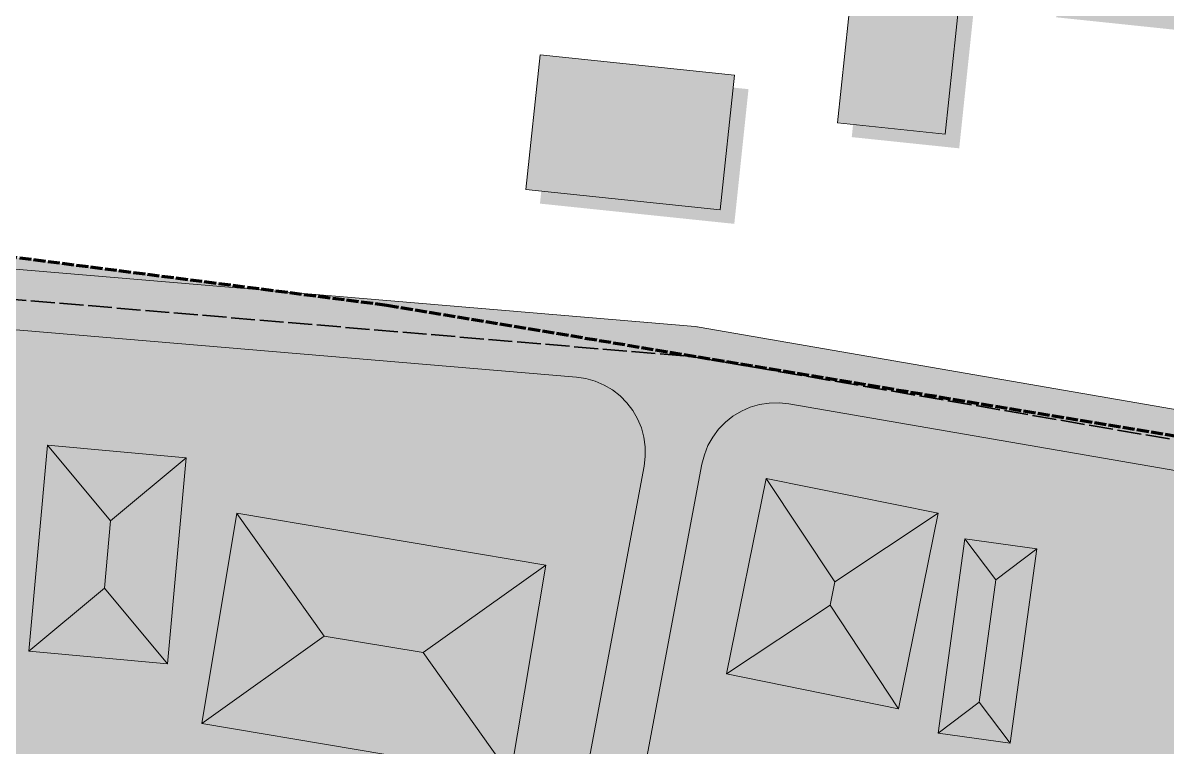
# Model space of a CAD drawing. Header units: metres. Extents: x 305909 to 307171, y 9156037 to 9156671.
# Drawn here: x 306350.1 to 306410.9, y 9156522.1 to 9156560.5 of the extents above; entities that cross this region are included whole.
import ezdxf

# ---------------------------------------------------------------- set-up
doc = ezdxf.new("R2010")
doc.units = ezdxf.units.M
doc.linetypes.add('DASHED', pattern=[1.524, 1.27, -0.254])
doc.linetypes.add('DASHED2', pattern=[0.762, 0.635, -0.127])
for name, color, linetype, lineweight, true_color in [('A-ALUR_DISTRIBUSI', 7, 'DASHED', 50, 0x7828a0), ('A-ALUR_WISATA', 7, 'DASHED2', 50, 0xeb7800), ('B-BANGUNAN_PERMUKIMAN', 7, 'Continuous', 13, 0xf0cd8c), ('B-BAYANGAN', 7, 'Continuous', 0, 0x76786c), ('B-DELINEASI', 7, 'DASHED2', 70, 0xc800c8), ('J-PERKERASAN_JALAN', 7, 'Continuous', 9, 0x989896), ('K-BANGUNAN_LUAR_TAPAK', 7, 'Continuous', 9, 0xdedede), ('T-BANGUNAN_KLASTER_INTI', 7, 'Continuous', 13, 0xe88c3c), ('T-KLASTER_TEMPE_INTI', 7, 'DASHED', 35, 0xd26e14), ('Z-R', 7, 'Continuous', 0, 0xfaf4e6), ('Z-R-UT', 7, 'Continuous', 0, 0xffd699)]:
    doc.layers.add(name, color=color, linetype=linetype, lineweight=lineweight, true_color=true_color)

msp = doc.modelspace()

# ---------------------------------------------------------------- hatches: boundary and pattern name
at = {"layer": 'A-ALUR_DISTRIBUSI', "true_color": 0x7828a0}
h = msp.add_hatch(color=195, dxfattribs=at)
h.dxf.hatch_style = 1
h.paths.add_polyline_path([(306354.797, 9156543.772), (306350.134, 9156542.159), (306350.497, 9156546.192)])
h = msp.add_hatch(color=195, dxfattribs=at)
h.dxf.hatch_style = 1
h.paths.add_polyline_path([(306350.279, 9156544.881), (306350.283, 9156544.881), (306355.856, 9156544.38), (306355.731, 9156542.986), (306350.16, 9156543.487), (306349.758, 9156543.52), (306349.876, 9156544.915), (306350.279, 9156544.881)])
h = msp.add_hatch(color=195, dxfattribs=at)
h.dxf.hatch_style = 1
h.paths.add_polyline_path([(306359.709, 9156544.034), (306359.713, 9156544.033), (306364.821, 9156543.541), (306364.687, 9156542.147), (306359.581, 9156542.639), (306358.718, 9156542.717), (306358.844, 9156544.111), (306359.709, 9156544.034)])
h = msp.add_hatch(color=195, dxfattribs=at)
h.dxf.hatch_style = 1
h.paths.add_polyline_path([(306368.485, 9156543.187), (306368.49, 9156543.187), (306373.781, 9156542.637), (306373.636, 9156541.244), (306368.348, 9156541.794), (306367.673, 9156541.859), (306367.807, 9156543.253), (306368.485, 9156543.187)])
h = msp.add_hatch(color=195, dxfattribs=at)
h.dxf.hatch_style = 1
h.paths.add_polyline_path([(306382.733, 9156541.652), (306382.576, 9156540.26), (306376.614, 9156540.933), (306376.771, 9156542.324), (306382.733, 9156541.652)])
h = msp.add_hatch(color=195, dxfattribs=at)
h.dxf.hatch_style = 1
h.paths.add_polyline_path([(306390.897, 9156540.658), (306390.906, 9156540.657), (306391.681, 9156540.551), (306391.492, 9156539.164), (306390.721, 9156539.269), (306385.548, 9156539.908), (306385.719, 9156541.297), (306390.897, 9156540.658)])
h = msp.add_hatch(color=195, dxfattribs=at)
h.dxf.hatch_style = 1
h.paths.add_polyline_path([(306399.451, 9156538.747), (306394.698, 9156537.422), (306395.307, 9156541.426)])
h = msp.add_hatch(color=195, dxfattribs=at)
h.dxf.hatch_style = 1
h.paths.add_polyline_path([(306397.063, 9156539.818), (306397.074, 9156539.817), (306399.556, 9156539.439), (306399.346, 9156538.055), (306396.869, 9156538.432), (306394.465, 9156538.759), (306394.654, 9156540.147), (306397.063, 9156539.818)])
h = msp.add_hatch(color=195, dxfattribs=at)
h.dxf.hatch_style = 1
h.paths.add_polyline_path([(306403.236, 9156538.84), (306403.3, 9156538.844), (306403.364, 9156538.841), (306403.427, 9156538.833), (306408.092, 9156538.03), (306408.094, 9156538.03), (306408.193, 9156538.012), (306407.95, 9156536.633), (306407.853, 9156536.651), (306403.285, 9156537.437), (306402.221, 9156537.327), (306402.076, 9156538.719), (306403.236, 9156538.84)])
h = msp.add_hatch(color=195, dxfattribs=at)
h.dxf.hatch_style = 1
h.paths.add_polyline_path([(306394.635, 9156536.536), (306394.687, 9156536.576), (306394.744, 9156536.61), (306394.803, 9156536.639), (306398.733, 9156538.338), (306398.8, 9156538.363), (306398.868, 9156538.381), (306398.938, 9156538.392), (306399.092, 9156538.408), (306399.237, 9156537.016), (306399.19, 9156537.011), (306395.45, 9156535.394), (306394.323, 9156534.46), (306393.43, 9156535.538), (306394.635, 9156536.536)])
h = msp.add_hatch(color=195, dxfattribs=at)
h.dxf.hatch_style = 1
h.paths.add_polyline_path([(306387.701, 9156529.167), (306387.731, 9156529.22), (306387.766, 9156529.269), (306390.961, 9156533.47), (306391.013, 9156533.531), (306391.072, 9156533.586), (306391.119, 9156533.625), (306392.002, 9156532.559), (306392.069, 9156532.628), (306392.075, 9156532.623), (306388.916, 9156528.469), (306388.64, 9156527.937), (306387.398, 9156528.582), (306387.701, 9156529.167)])
h = msp.add_hatch(color=195, dxfattribs=at)
h.dxf.hatch_style = 1
h.paths.add_polyline_path([(306392.336, 9156533.724), (306390.161, 9156529.294), (306387.578, 9156532.413)])
h = msp.add_hatch(color=195, dxfattribs=at)
h.dxf.hatch_style = 1
h.paths.add_polyline_path([(306384.838, 9156523.634), (306384.873, 9156523.715), (306386.016, 9156525.918), (306387.259, 9156525.274), (306386.137, 9156523.11), (306384.94, 9156519.849), (306383.625, 9156520.332), (306384.838, 9156523.634)])
at = {"layer": 'A-ALUR_WISATA', "true_color": 0xeb7800}
h = msp.add_hatch(color=30, dxfattribs=at)
h.dxf.hatch_style = 1
h.paths.add_polyline_path([(306354.887, 9156544.773), (306349.732, 9156543.71), (306350.672, 9156547.926)])
h = msp.add_hatch(color=30, dxfattribs=at)
h.dxf.hatch_style = 1
h.paths.add_polyline_path([(306350.461, 9156546.572), (306350.568, 9156546.556), (306356.037, 9156545.337), (306355.689, 9156543.775), (306350.273, 9156544.982), (306349.931, 9156545.011), (306350.065, 9156546.605), (306350.461, 9156546.572)])
h = msp.add_hatch(color=30, dxfattribs=at)
h.dxf.hatch_style = 1
h.paths.add_polyline_path([(306359.174, 9156544.637), (306359.243, 9156544.619), (306359.309, 9156544.594), (306364.645, 9156542.357), (306364.026, 9156540.881), (306358.756, 9156543.091), (306358.617, 9156543.122), (306358.965, 9156544.684), (306359.174, 9156544.637)])
h = msp.add_hatch(color=30, dxfattribs=at)
h.dxf.hatch_style = 1
h.paths.add_polyline_path([(306372.236, 9156537.462), (306372.291, 9156537.418), (306372.343, 9156537.37), (306372.39, 9156537.317), (306372.459, 9156537.232), (306371.217, 9156536.223), (306371.215, 9156536.225), (306366.519, 9156539.601), (306367.452, 9156540.9), (306372.236, 9156537.462)])
h = msp.add_hatch(color=30, dxfattribs=at)
h.dxf.hatch_style = 1
h.paths.add_polyline_path([(306376.552, 9156532.192), (306376.596, 9156532.133), (306376.633, 9156532.071), (306376.665, 9156532.005), (306377.661, 9156529.705), (306376.193, 9156529.069), (306375.241, 9156531.269), (306373.108, 9156533.895), (306374.35, 9156534.903), (306376.552, 9156532.192)])
h = msp.add_hatch(color=30, dxfattribs=at)
h.dxf.hatch_style = 1
h.paths.add_polyline_path([(306379.347, 9156525.812), (306379.38, 9156525.72), (306379.402, 9156525.624), (306380.177, 9156520.93), (306378.599, 9156520.669), (306377.839, 9156525.266), (306377.385, 9156526.316), (306378.853, 9156526.952), (306379.347, 9156525.812)])
at = {"layer": 'B-BANGUNAN_PERMUKIMAN', "true_color": 0xee9467}
h = msp.add_hatch(color=21, dxfattribs=at)
h.dxf.hatch_style = 1
h.paths.add_polyline_path([(306351.439, 9156538.1), (306351.439, 9156538.1), (306354.788, 9156534.082), (306354.463, 9156530.513), (306350.445, 9156527.164), (306351.439, 9156538.1)])
at = {"layer": 'B-BANGUNAN_PERMUKIMAN', "true_color": 0xe99165}
h = msp.add_hatch(color=33, dxfattribs=at)
h.dxf.hatch_style = 1
h.paths.add_polyline_path([(306354.788, 9156534.082), (306351.439, 9156538.1), (306358.806, 9156537.43), (306358.806, 9156537.43), (306354.788, 9156534.082)])
at = {"layer": 'B-BANGUNAN_PERMUKIMAN', "true_color": 0xb97350}
h = msp.add_hatch(color=23, dxfattribs=at)
h.dxf.hatch_style = 1
h.paths.add_polyline_path([(306354.463, 9156530.513), (306354.788, 9156534.082), (306358.806, 9156537.43), (306357.811, 9156526.495), (306354.463, 9156530.513)])
at = {"layer": 'B-BANGUNAN_PERMUKIMAN', "true_color": 0xf09568}
h = msp.add_hatch(color=21, dxfattribs=at)
h.dxf.hatch_style = 1
h.paths.add_polyline_path([(306393.252, 9156530.846), (306392.999, 9156529.602), (306387.509, 9156525.964), (306389.614, 9156536.337), (306389.614, 9156536.337), (306393.252, 9156530.846)])
at = {"layer": 'B-BANGUNAN_PERMUKIMAN', "true_color": 0xe68f64}
h = msp.add_hatch(color=33, dxfattribs=at)
h.dxf.hatch_style = 1
h.paths.add_polyline_path([(306398.742, 9156534.485), (306398.742, 9156534.484), (306393.252, 9156530.846), (306389.614, 9156536.337), (306390.289, 9156536.2), (306398.742, 9156534.485)])
at = {"layer": 'B-BANGUNAN_PERMUKIMAN', "true_color": 0xef9567}
h = msp.add_hatch(color=21, dxfattribs=at)
h.dxf.hatch_style = 1
h.paths.add_polyline_path([(306361.497, 9156534.481), (306361.497, 9156534.481), (306366.138, 9156527.969), (306359.626, 9156523.328), (306361.497, 9156534.481)])
at = {"layer": 'B-BANGUNAN_PERMUKIMAN', "true_color": 0xe79064}
h = msp.add_hatch(color=33, dxfattribs=at)
h.dxf.hatch_style = 1
h.paths.add_polyline_path([(306371.389, 9156527.089), (306366.138, 9156527.969), (306361.497, 9156534.481), (306377.901, 9156531.73), (306371.389, 9156527.089)])
at = {"layer": 'B-BANGUNAN_PERMUKIMAN', "true_color": 0xb7724f}
h = msp.add_hatch(color=35, dxfattribs=at)
h.dxf.hatch_style = 1
h.paths.add_polyline_path([(306392.999, 9156529.602), (306393.252, 9156530.846), (306398.742, 9156534.484), (306396.637, 9156524.112), (306392.999, 9156529.602)])
at = {"layer": 'B-BANGUNAN_PERMUKIMAN', "true_color": 0xef9467}
h = msp.add_hatch(color=21, dxfattribs=at)
h.dxf.hatch_style = 1
h.paths.add_polyline_path([(306400.165, 9156533.134), (306401.813, 9156530.957), (306400.914, 9156524.462), (306398.737, 9156522.815), (306400.165, 9156533.134)])
at = {"layer": 'B-BANGUNAN_PERMUKIMAN', "true_color": 0xe89064}
h = msp.add_hatch(color=33, dxfattribs=at)
h.dxf.hatch_style = 1
h.paths.add_polyline_path([(306403.99, 9156532.604), (306401.813, 9156530.957), (306400.165, 9156533.134), (306403.99, 9156532.604)])
at = {"layer": 'B-BANGUNAN_PERMUKIMAN', "true_color": 0xb87350}
h = msp.add_hatch(color=35, dxfattribs=at)
h.dxf.hatch_style = 1
h.paths.add_polyline_path([(306402.561, 9156522.286), (306402.561, 9156522.286), (306400.914, 9156524.462), (306401.813, 9156530.957), (306403.99, 9156532.604), (306402.561, 9156522.286)])
at = {"layer": 'B-BANGUNAN_PERMUKIMAN', "true_color": 0xb87250}
h = msp.add_hatch(color=35, dxfattribs=at)
h.dxf.hatch_style = 1
h.paths.add_polyline_path([(306371.389, 9156527.089), (306377.901, 9156531.73), (306376.03, 9156520.577), (306371.389, 9156527.089)])
at = {"layer": 'B-BANGUNAN_PERMUKIMAN', "true_color": 0xbe7652}
h = msp.add_hatch(color=23, dxfattribs=at)
h.dxf.hatch_style = 1
h.paths.add_polyline_path([(306354.463, 9156530.513), (306357.811, 9156526.495), (306357.811, 9156526.495), (306350.445, 9156527.164), (306354.463, 9156530.513)])
at = {"layer": 'B-BANGUNAN_PERMUKIMAN', "true_color": 0xc17853}
h = msp.add_hatch(color=23, dxfattribs=at)
h.dxf.hatch_style = 1
h.paths.add_polyline_path([(306392.999, 9156529.602), (306396.637, 9156524.112), (306387.509, 9156525.964), (306392.999, 9156529.602)])
at = {"layer": 'B-BANGUNAN_PERMUKIMAN', "true_color": 0xc07753}
h = msp.add_hatch(color=23, dxfattribs=at)
h.dxf.hatch_style = 1
h.paths.add_polyline_path([(306366.138, 9156527.969), (306371.389, 9156527.089), (306376.03, 9156520.577), (306376.03, 9156520.576), (306359.626, 9156523.328), (306366.138, 9156527.969)])
at = {"layer": 'B-BANGUNAN_PERMUKIMAN', "true_color": 0xbf7753}
h = msp.add_hatch(color=23, dxfattribs=at)
h.dxf.hatch_style = 1
h.paths.add_polyline_path([(306400.914, 9156524.462), (306402.561, 9156522.286), (306398.737, 9156522.815), (306400.914, 9156524.462)])
at = {"layer": 'B-BAYANGAN', "true_color": 0x76786c}
h = msp.add_hatch(color=8, dxfattribs=at)
h.dxf.hatch_style = 1
h.paths.add_polyline_path([(306407.653, 9156585.87), (306414.973, 9156585.104), (306412.327, 9156560.042), (306405.008, 9156560.808), (306407.653, 9156585.87)])
h = msp.add_hatch(color=8, dxfattribs=at)
h.dxf.hatch_style = 1
h.paths.add_polyline_path([(306394.928, 9156561.829), (306400.636, 9156561.233), (306399.86, 9156553.853), (306394.153, 9156554.449), (306394.928, 9156561.829)])
h = msp.add_hatch(color=8, dxfattribs=at)
h.dxf.hatch_style = 1
h.paths.add_polyline_path([(306378.347, 9156558.068), (306388.669, 9156556.993), (306387.915, 9156549.845), (306377.593, 9156550.92), (306378.347, 9156558.068)])
h = msp.add_hatch(color=8, dxfattribs=at)
h.dxf.hatch_style = 1
h.paths.add_polyline_path([(306350.877, 9156539.432), (306347.648, 9156516.492), (306338.812, 9156517.736), (306342.042, 9156540.676), (306350.877, 9156539.432)])
h = msp.add_hatch(color=8, dxfattribs=at)
h.dxf.hatch_style = 1
h.paths.add_polyline_path([(306350.877, 9156539.432), (306347.648, 9156516.492), (306338.812, 9156517.736), (306342.042, 9156540.676), (306350.877, 9156539.432)])
h = msp.add_hatch(color=8, dxfattribs=at)
h.dxf.hatch_style = 1
h.paths.add_polyline_path([(306359.556, 9156536.68), (306358.561, 9156525.745), (306351.195, 9156526.414), (306352.189, 9156537.35), (306359.556, 9156536.68)])
h = msp.add_hatch(color=8, dxfattribs=at)
h.dxf.hatch_style = 1
h.paths.add_polyline_path([(306359.556, 9156536.68), (306358.561, 9156525.745), (306351.195, 9156526.414), (306352.189, 9156537.35), (306359.556, 9156536.68)])
h = msp.add_hatch(color=8, dxfattribs=at)
h.dxf.hatch_style = 1
h.paths.add_polyline_path([(306399.492, 9156533.735), (306397.387, 9156523.362), (306388.259, 9156525.214), (306390.364, 9156535.587), (306399.492, 9156533.735)])
h = msp.add_hatch(color=8, dxfattribs=at)
h.dxf.hatch_style = 1
h.paths.add_polyline_path([(306399.492, 9156533.735), (306397.387, 9156523.362), (306388.259, 9156525.214), (306390.364, 9156535.587), (306399.492, 9156533.735)])
h = msp.add_hatch(color=8, dxfattribs=at)
h.dxf.hatch_style = 1
h.paths.add_polyline_path([(306378.651, 9156530.98), (306376.78, 9156519.826), (306360.376, 9156522.578), (306362.247, 9156533.732), (306378.651, 9156530.98)])
h = msp.add_hatch(color=8, dxfattribs=at)
h.dxf.hatch_style = 1
h.paths.add_polyline_path([(306378.651, 9156530.98), (306376.78, 9156519.826), (306360.376, 9156522.578), (306362.247, 9156533.732), (306378.651, 9156530.98)])
h = msp.add_hatch(color=8, dxfattribs=at)
h.dxf.hatch_style = 1
h.paths.add_polyline_path([(306404.74, 9156531.854), (306403.311, 9156521.536), (306399.487, 9156522.065), (306400.915, 9156532.384), (306404.74, 9156531.854)])
h = msp.add_hatch(color=8, dxfattribs=at)
h.dxf.hatch_style = 1
h.paths.add_polyline_path([(306404.74, 9156531.854), (306403.311, 9156521.536), (306399.487, 9156522.065), (306400.915, 9156532.384), (306404.74, 9156531.854)])
at = {"layer": 'J-PERKERASAN_JALAN', "true_color": 0xa8a8a6}
h = msp.add_hatch(color=253, dxfattribs=at)
h.dxf.hatch_style = 1
h.paths.add_polyline_path([(306211.341, 9156561.319), (306215.693, 9156561.13), (306215.76, 9156561.126), (306215.8, 9156561.123), (306215.867, 9156561.117), (306305.106, 9156551.206), (306305.211, 9156551.196), (306385.831, 9156544.389), (306385.918, 9156544.38), (306385.969, 9156544.374), (306386.055, 9156544.361), (306424.864, 9156537.661), (306424.901, 9156537.654), (306424.922, 9156537.65), (306424.958, 9156537.643), (306453.186, 9156531.689), (306453.481, 9156531.639), (306455.847, 9156531.322), (306456.066, 9156531.299), (306458.588, 9156531.102), (306458.613, 9156531.1), (306499.527, 9156528.16), (306499.548, 9156528.159), (306503.861, 9156527.791), (306503.93, 9156527.784), (306503.97, 9156527.78), (306504.038, 9156527.77), (306508.381, 9156527.098), (306524.104, 9156524.604), (306524.104, 9156521.364), (306507.903, 9156523.933), (306507.888, 9156523.936), (306503.705, 9156524.584), (306503.432, 9156524.616), (306499.323, 9156524.966), (306499.27, 9156524.971), (306458.379, 9156527.908), (306455.69, 9156528.118), (306455.636, 9156528.123), (306455.603, 9156528.127), (306455.548, 9156528.133), (306452.885, 9156528.49), (306452.811, 9156528.501), (306452.767, 9156528.509), (306452.694, 9156528.523), (306424.381, 9156534.494), (306424.236, 9156534.522), (306390.807, 9156540.293), (306390.292, 9156540.348), (306389.774, 9156540.336), (306389.261, 9156540.256), (306388.764, 9156540.112), (306388.289, 9156539.904), (306387.845, 9156539.636), (306387.439, 9156539.314), (306387.079, 9156538.941), (306386.769, 9156538.525), (306386.516, 9156538.073), (306386.324, 9156537.592), (306386.196, 9156537.089), (306373.097, 9156467.337), (306371.27, 9156457.608), (306371.258, 9156457.542), (306354.047, 9156356.618), (306353.994, 9156356.117), (306354.004, 9156355.613), (306354.077, 9156355.115), (306354.213, 9156354.629), (306354.408, 9156354.165), (306354.661, 9156353.729), (306354.966, 9156353.328), (306355.319, 9156352.968), (306355.714, 9156352.656), (306356.146, 9156352.396), (306356.607, 9156352.192), (306357.09, 9156352.048), (306357.587, 9156351.966), (306409.631, 9156346.693), (306409.685, 9156346.687), (306409.717, 9156346.683), (306409.771, 9156346.675), (306440.166, 9156341.92), (306440.608, 9156341.876), (306479.912, 9156340.134), (306480.43, 9156340.144), (306480.943, 9156340.222), (306481.441, 9156340.365), (306481.917, 9156340.572), (306482.362, 9156340.838), (306482.768, 9156341.16), (306483.13, 9156341.531), (306483.441, 9156341.946), (306483.695, 9156342.398), (306483.889, 9156342.879), (306484.019, 9156343.381), (306484.082, 9156343.896), (306484.563, 9156352.101), (306486.641, 9156384.636), (306486.657, 9156384.758), (306486.78, 9156384.758), (306489.513, 9156384.584), (306489.635, 9156384.568), (306489.635, 9156384.445), (306487.559, 9156351.943), (306487.558, 9156351.922), (306487.067, 9156343.551), (306487.07, 9156343.043), (306487.137, 9156342.539), (306487.267, 9156342.048), (306487.458, 9156341.578), (306487.707, 9156341.135), (306488.011, 9156340.728), (306488.363, 9156340.362), (306488.76, 9156340.044), (306489.193, 9156339.779), (306489.656, 9156339.571), (306490.142, 9156339.423), (306490.643, 9156339.338), (306492.503, 9156339.143), (306492.541, 9156339.139), (306492.564, 9156339.136), (306492.602, 9156339.131), (306513.238, 9156336.16), (306513.401, 9156336.139), (306524.104, 9156335.046), (306524.104, 9156331.829), (306512.982, 9156332.966), (306512.941, 9156332.97), (306512.916, 9156332.973), (306512.875, 9156332.979), (306498.863, 9156334.996), (306498.356, 9156335.037), (306497.849, 9156335.012), (306497.349, 9156334.924), (306496.864, 9156334.773), (306496.402, 9156334.562), (306495.97, 9156334.294), (306495.576, 9156333.973), (306495.226, 9156333.605), (306494.925, 9156333.196), (306494.679, 9156332.752), (306494.49, 9156332.28), (306494.364, 9156331.788), (306494.3, 9156331.284), (306494.301, 9156330.776), (306499.491, 9156251.377), (306499.491, 9156251.254), (306499.369, 9156251.238), (306496.637, 9156251.059), (306496.514, 9156251.059), (306496.498, 9156251.181), (306491.167, 9156332.724), (306491.102, 9156333.229), (306490.973, 9156333.721), (306490.782, 9156334.193), (306490.533, 9156334.637), (306490.23, 9156335.046), (306489.877, 9156335.413), (306489.48, 9156335.732), (306489.047, 9156335.998), (306488.582, 9156336.207), (306488.095, 9156336.356), (306487.594, 9156336.441), (306485.258, 9156336.686), (306485.017, 9156336.704), (306446.09, 9156338.429), (306445.584, 9156338.42), (306445.083, 9156338.346), (306444.595, 9156338.21), (306444.129, 9156338.013), (306443.691, 9156337.759), (306443.289, 9156337.452), (306442.928, 9156337.096), (306442.616, 9156336.698), (306442.356, 9156336.263), (306442.153, 9156335.8), (306442.011, 9156335.314), (306441.931, 9156334.814), (306441.915, 9156334.308), (306442.571, 9156313.413), (306442.58, 9156313.248), (306443.283, 9156303.609), (306443.286, 9156303.565), (306443.287, 9156303.544), (306443.288, 9156303.5), (306443.886, 9156283.072), (306443.882, 9156282.949), (306443.759, 9156282.937), (306441.022, 9156282.857), (306440.899, 9156282.862), (306440.888, 9156282.984), (306440.293, 9156303.314), (306440.284, 9156303.488), (306439.581, 9156313.122), (306439.578, 9156313.164), (306439.577, 9156313.184), (306439.576, 9156313.226), (306438.873, 9156335.586), (306438.826, 9156336.086), (306438.716, 9156336.577), (306438.545, 9156337.05), (306438.317, 9156337.498), (306438.034, 9156337.914), (306437.701, 9156338.291), (306437.323, 9156338.623), (306436.907, 9156338.906), (306436.458, 9156339.133), (306435.985, 9156339.303), (306435.494, 9156339.412), (306409.399, 9156343.494), (306409.184, 9156343.522), (306356.316, 9156348.878), (306355.783, 9156348.897), (306355.253, 9156348.844), (306354.735, 9156348.722), (306354.238, 9156348.531), (306353.77, 9156348.276), (306353.34, 9156347.962), (306352.956, 9156347.593), (306352.624, 9156347.176), (306352.351, 9156346.719), (306352.141, 9156346.23), (306351.997, 9156345.717), (306341.11, 9156293.6), (306341.085, 9156293.468), (306330.918, 9156235.039), (306330.908, 9156234.979), (306329.587, 9156226.644), (306329.547, 9156226.286), (306329.002, 9156218.17), (306329.001, 9156218.146), (306326.612, 9156189.443), (306326.594, 9156189.321), (306326.471, 9156189.324), (306323.742, 9156189.551), (306323.62, 9156189.569), (306323.622, 9156189.692), (306326.007, 9156218.339), (306326.011, 9156218.403), (306326.567, 9156226.689), (306326.575, 9156226.779), (306326.58, 9156226.824), (306326.592, 9156226.913), (306327.95, 9156235.479), (306327.954, 9156235.502), (306338.142, 9156294.057), (306338.148, 9156294.09), (306338.151, 9156294.106), (306338.158, 9156294.139), (306348.925, 9156345.68), (306348.998, 9156346.205), (306349.002, 9156346.735), (306348.936, 9156347.261), (306348.8, 9156347.774), (306348.598, 9156348.264), (306348.333, 9156348.723), (306348.01, 9156349.143), (306347.634, 9156349.517), (306347.211, 9156349.837), (306346.75, 9156350.099), (306346.259, 9156350.298), (306345.745, 9156350.43), (306324.834, 9156354.345), (306324.271, 9156354.41), (306279.508, 9156356.343), (306211.341, 9156359.746), (306211.341, 9156362.949), (306279.625, 9156359.541), (306279.652, 9156359.54), (306324.736, 9156357.593), (306324.877, 9156357.581), (306324.962, 9156357.572), (306325.102, 9156357.551), (306346.36, 9156353.57), (306346.885, 9156353.507), (306347.414, 9156353.514), (306347.937, 9156353.591), (306348.445, 9156353.736), (306348.93, 9156353.947), (306349.383, 9156354.219), (306349.796, 9156354.55), (306350.161, 9156354.931), (306350.473, 9156355.358), (306350.727, 9156355.822), (306350.917, 9156356.315), (306351.04, 9156356.829), (306367.345, 9156452.444), (306367.4, 9156452.978), (306367.382, 9156453.515), (306367.293, 9156454.044), (306367.134, 9156454.557), (306366.908, 9156455.044), (306366.618, 9156455.496), (306366.271, 9156455.905), (306365.872, 9156456.264), (306365.428, 9156456.566), (306364.948, 9156456.806), (306364.44, 9156456.98), (306363.913, 9156457.084), (306328.417, 9156461.659), (306307.102, 9156464.447), (306307.086, 9156464.449), (306307.041, 9156464.456), (306243.125, 9156474.305), (306242.61, 9156474.35), (306242.093, 9156474.329), (306241.583, 9156474.241), (306241.089, 9156474.088), (306240.619, 9156473.873), (306240.18, 9156473.598), (306239.781, 9156473.27), (306239.427, 9156472.892), (306239.125, 9156472.472), (306238.879, 9156472.017), (306235.863, 9156465.428), (306235.816, 9156465.333), (306235.721, 9156465.173), (306235.626, 9156465.045), (306235.517, 9156464.929), (306235.377, 9156464.807), (306235.291, 9156464.744), (306234.104, 9156463.916), (306234.011, 9156463.855), (306233.816, 9156463.749), (306233.715, 9156463.704), (306232.243, 9156463.105), (306232.16, 9156463.073), (306232.012, 9156463.028), (306231.882, 9156463), (306231.728, 9156462.982), (306231.639, 9156462.977), (306225.305, 9156462.777), (306225.175, 9156462.777), (306225.11, 9156462.78), (306224.979, 9156462.788), (306217.294, 9156463.552), (306217.186, 9156463.566), (306217.132, 9156463.574), (306217.025, 9156463.594), (306211.341, 9156464.792), (306211.341, 9156467.858), (306217.404, 9156466.58), (306217.834, 9156466.513), (306224.983, 9156465.803), (306225.505, 9156465.785), (306230.354, 9156465.938), (306230.906, 9156465.994), (306231.444, 9156466.125), (306231.96, 9156466.33), (306232.442, 9156466.604), (306232.881, 9156466.943), (306233.27, 9156467.338), (306233.6, 9156467.784), (306233.865, 9156468.271), (306237.161, 9156475.469), (306237.205, 9156475.561), (306237.295, 9156475.714), (306237.385, 9156475.836), (306237.487, 9156475.949), (306237.6, 9156476.051), (306237.743, 9156476.156), (306237.829, 9156476.21), (306239.166, 9156476.996), (306239.245, 9156477.041), (306239.389, 9156477.108), (306239.517, 9156477.155), (306239.67, 9156477.196), (306239.759, 9156477.213), (306241.459, 9156477.502), (306241.565, 9156477.517), (306241.752, 9156477.529), (306241.939, 9156477.52), (306242.045, 9156477.507), (306307.452, 9156467.428), (306307.542, 9156467.415), (306328.795, 9156464.635), (306328.802, 9156464.634), (306364.829, 9156459.991), (306365.332, 9156459.958), (306365.835, 9156459.989), (306366.33, 9156460.083), (306366.81, 9156460.238), (306367.266, 9156460.452), (306367.692, 9156460.722), (306368.08, 9156461.044), (306368.425, 9156461.412), (306368.721, 9156461.82), (306368.963, 9156462.262), (306369.147, 9156462.731), (306369.271, 9156463.22), (306370.149, 9156467.89), (306383.124, 9156536.986), (306383.186, 9156537.496), (306383.182, 9156538.011), (306383.112, 9156538.52), (306382.978, 9156539.016), (306382.781, 9156539.491), (306382.525, 9156539.937), (306382.213, 9156540.346), (306381.852, 9156540.712), (306381.447, 9156541.028), (306381.004, 9156541.29), (306380.532, 9156541.493), (306380.037, 9156541.634), (306379.529, 9156541.71), (306304.881, 9156548.012), (306304.855, 9156548.015), (306304.839, 9156548.016), (306304.813, 9156548.019), (306215.667, 9156557.919), (306215.399, 9156557.94), (306211.341, 9156558.116), (306211.341, 9156561.319)])
at = {"layer": 'K-BANGUNAN_LUAR_TAPAK', "true_color": 0xececea}
h = msp.add_hatch(color=7, dxfattribs=at)
h.dxf.hatch_style = 1
h.paths.add_polyline_path([(306394.178, 9156562.579), (306399.886, 9156561.983), (306399.11, 9156554.603), (306393.403, 9156555.199), (306394.178, 9156562.579)])
h = msp.add_hatch(color=7, dxfattribs=at)
h.dxf.hatch_style = 1
h.paths.add_polyline_path([(306377.597, 9156558.818), (306387.919, 9156557.743), (306387.165, 9156550.595), (306376.843, 9156551.67), (306377.597, 9156558.818)])
at = {"layer": 'T-BANGUNAN_KLASTER_INTI', "true_color": 0xffb32c}
h = msp.add_hatch(color=40, dxfattribs=at)
h.dxf.hatch_style = 1
h.paths.add_polyline_path([(306351.439, 9156538.1), (306351.439, 9156538.1), (306354.788, 9156534.082), (306354.463, 9156530.513), (306350.445, 9156527.164), (306351.439, 9156538.1)])
at = {"layer": 'T-BANGUNAN_KLASTER_INTI', "true_color": 0xffb02c}
h = msp.add_hatch(color=40, dxfattribs=at)
h.dxf.hatch_style = 1
h.paths.add_polyline_path([(306354.788, 9156534.082), (306351.439, 9156538.1), (306358.806, 9156537.43), (306358.806, 9156537.43), (306354.788, 9156534.082)])
at = {"layer": 'T-BANGUNAN_KLASTER_INTI', "true_color": 0xd08c23}
h = msp.add_hatch(color=42, dxfattribs=at)
h.dxf.hatch_style = 1
h.paths.add_polyline_path([(306354.463, 9156530.513), (306354.788, 9156534.082), (306358.806, 9156537.43), (306357.811, 9156526.495), (306354.463, 9156530.513)])
at = {"layer": 'T-BANGUNAN_KLASTER_INTI', "true_color": 0xffb52d}
h = msp.add_hatch(color=40, dxfattribs=at)
h.dxf.hatch_style = 1
h.paths.add_polyline_path([(306393.252, 9156530.846), (306392.999, 9156529.602), (306387.509, 9156525.964), (306389.614, 9156536.337), (306389.614, 9156536.337), (306393.252, 9156530.846)])
at = {"layer": 'T-BANGUNAN_KLASTER_INTI', "true_color": 0xffae2b}
h = msp.add_hatch(color=40, dxfattribs=at)
h.dxf.hatch_style = 1
h.paths.add_polyline_path([(306398.742, 9156534.485), (306398.742, 9156534.484), (306393.252, 9156530.846), (306389.614, 9156536.337), (306390.289, 9156536.2), (306398.742, 9156534.485)])
at = {"layer": 'T-BANGUNAN_KLASTER_INTI', "true_color": 0xffb42d}
h = msp.add_hatch(color=40, dxfattribs=at)
h.dxf.hatch_style = 1
h.paths.add_polyline_path([(306361.497, 9156534.481), (306361.497, 9156534.481), (306366.138, 9156527.969), (306359.626, 9156523.328), (306361.497, 9156534.481)])
at = {"layer": 'T-BANGUNAN_KLASTER_INTI', "true_color": 0xffae2b}
h = msp.add_hatch(color=40, dxfattribs=at)
h.dxf.hatch_style = 1
h.paths.add_polyline_path([(306371.389, 9156527.089), (306366.138, 9156527.969), (306361.497, 9156534.481), (306377.901, 9156531.73), (306371.389, 9156527.089)])
at = {"layer": 'T-BANGUNAN_KLASTER_INTI', "true_color": 0xce8a22}
h = msp.add_hatch(color=42, dxfattribs=at)
h.dxf.hatch_style = 1
h.paths.add_polyline_path([(306392.999, 9156529.602), (306393.252, 9156530.846), (306398.742, 9156534.484), (306396.637, 9156524.112), (306392.999, 9156529.602)])
at = {"layer": 'T-BANGUNAN_KLASTER_INTI', "true_color": 0xffb42d}
h = msp.add_hatch(color=40, dxfattribs=at)
h.dxf.hatch_style = 1
h.paths.add_polyline_path([(306400.165, 9156533.134), (306401.813, 9156530.957), (306400.914, 9156524.462), (306398.737, 9156522.815), (306400.165, 9156533.134)])
at = {"layer": 'T-BANGUNAN_KLASTER_INTI', "true_color": 0xffaf2b}
h = msp.add_hatch(color=40, dxfattribs=at)
h.dxf.hatch_style = 1
h.paths.add_polyline_path([(306403.99, 9156532.604), (306401.813, 9156530.957), (306400.165, 9156533.134), (306403.99, 9156532.604)])
at = {"layer": 'T-BANGUNAN_KLASTER_INTI', "true_color": 0xcf8b22}
h = msp.add_hatch(color=42, dxfattribs=at)
h.dxf.hatch_style = 1
h.paths.add_polyline_path([(306402.561, 9156522.286), (306402.561, 9156522.286), (306400.914, 9156524.462), (306401.813, 9156530.957), (306403.99, 9156532.604), (306402.561, 9156522.286)])
at = {"layer": 'T-BANGUNAN_KLASTER_INTI', "true_color": 0xce8b22}
h = msp.add_hatch(color=42, dxfattribs=at)
h.dxf.hatch_style = 1
h.paths.add_polyline_path([(306371.389, 9156527.089), (306377.901, 9156531.73), (306376.03, 9156520.577), (306371.389, 9156527.089)])
at = {"layer": 'T-BANGUNAN_KLASTER_INTI', "true_color": 0xd58f23}
h = msp.add_hatch(color=42, dxfattribs=at)
h.dxf.hatch_style = 1
h.paths.add_polyline_path([(306354.463, 9156530.513), (306357.811, 9156526.495), (306357.811, 9156526.495), (306350.445, 9156527.164), (306354.463, 9156530.513)])
at = {"layer": 'T-BANGUNAN_KLASTER_INTI', "true_color": 0xd89124}
h = msp.add_hatch(color=42, dxfattribs=at)
h.dxf.hatch_style = 1
h.paths.add_polyline_path([(306392.999, 9156529.602), (306396.637, 9156524.112), (306387.509, 9156525.964), (306392.999, 9156529.602)])
at = {"layer": 'T-BANGUNAN_KLASTER_INTI', "true_color": 0xd79124}
h = msp.add_hatch(color=42, dxfattribs=at)
h.dxf.hatch_style = 1
h.paths.add_polyline_path([(306366.138, 9156527.969), (306371.389, 9156527.089), (306376.03, 9156520.577), (306376.03, 9156520.576), (306359.626, 9156523.328), (306366.138, 9156527.969)])
at = {"layer": 'T-BANGUNAN_KLASTER_INTI', "true_color": 0xd79024}
h = msp.add_hatch(color=42, dxfattribs=at)
h.dxf.hatch_style = 1
h.paths.add_polyline_path([(306400.914, 9156524.462), (306402.561, 9156522.286), (306398.737, 9156522.815), (306400.914, 9156524.462)])
at = {"layer": 'Z-R', "true_color": 0xf4f2ec}
h = msp.add_hatch(color=7, dxfattribs=at)
h.dxf.hatch_style = 1
h.paths.add_polyline_path([(306624.289, 9156242.595), (306556.388, 9156238.052), (306554.003, 9156281.952), (306509.625, 9156279.089), (306499.604, 9156305.811), (306466.679, 9156301.994), (306472.882, 9156235.666), (306497.912, 9156229.062), (306526.804, 9156228.986), (306531.575, 9156219.919), (306532.491, 9156127.582), (306486.314, 9156132.333), (306393.989, 9156155.199), (306332.726, 9156171.593), (306288.72, 9156190.576), (306259.621, 9156211.151), (306259.621, 9156409.341), (306281.946, 9156409.003), (306338.236, 9156402.748), (306341.903, 9156461.433), (306341.903, 9156461.433), (306341.904, 9156461.433), (306369.777, 9156457.841), (306369.778, 9156457.841), (306369.779, 9156457.84), (306369.78, 9156457.84), (306369.78, 9156457.84), (306369.781, 9156457.839), (306369.782, 9156457.838), (306369.783, 9156457.838), (306369.783, 9156457.837), (306369.784, 9156457.836), (306369.784, 9156457.835), (306369.785, 9156457.834), (306369.785, 9156457.833), (306369.785, 9156457.832), (306369.785, 9156457.831), (306369.785, 9156457.83), (306369.785, 9156457.829), (306360, 9156400.45), (306360, 9156400.449), (306360, 9156400.449), (306360, 9156380), (306360, 9156380), (306360, 9156380), (306440, 9156380), (306440, 9156380), (306440, 9156380), (306440, 9156532.835), (306440, 9156532.835), (306440, 9156532.835), (306424.61, 9156536.081), (306424.61, 9156536.081), (306385.74, 9156542.791), (306385.74, 9156542.791), (306305.003, 9156549.608), (306305.003, 9156549.608), (306259.621, 9156554.648), (306259.621, 9156558.541), (306291.75, 9156555.548), (306369.455, 9156545.532), (306504.834, 9156523.084), (306572.178, 9156510.306), (306677.166, 9156490.276), (306764.133, 9156475.064), (306735.941, 9156145.416), (306694.109, 9156139.201), (306694.292, 9156206.558), (306623.212, 9156213.87), (306624.289, 9156242.595)])
at = {"layer": 'Z-R-UT', "true_color": 0xfae9cc}
h = msp.add_hatch(color=254, dxfattribs=at)
h.dxf.hatch_style = 1
h.paths.add_polyline_path([(306039.052, 9156573.455), (306119.178, 9156567.786), (306119.178, 9156567.786), (306160.523, 9156563.133), (306160.523, 9156563.133), (306186.122, 9156560.815), (306186.122, 9156560.815), (306215.657, 9156559.53), (306215.657, 9156559.53), (306305.003, 9156549.608), (306305.003, 9156549.608), (306385.74, 9156542.791), (306385.74, 9156542.791), (306385.919, 9156542.76), (306385.919, 9156484.648), (306380.976, 9156485.584), (306380.785, 9156485.629), (306380.6, 9156485.694), (306380.422, 9156485.776), (306380.252, 9156485.875), (306380.094, 9156485.991), (306379.947, 9156486.121), (306379.814, 9156486.265), (306379.696, 9156486.422), (306379.593, 9156486.589), (306379.507, 9156486.766), (306379.44, 9156486.95), (306379.39, 9156487.14), (306379.36, 9156487.334), (306379.348, 9156487.53), (306379.356, 9156487.726), (306379.383, 9156487.92), (306380.198, 9156492.227), (306378.765, 9156491.868), (306378.718, 9156491.851), (306374.515, 9156469.469), (306385.919, 9156466.63), (306385.919, 9156380), (306360, 9156380), (306360, 9156380), (306360, 9156380), (306360, 9156400.449), (306360, 9156400.449), (306360, 9156400.45), (306369.785, 9156457.829), (306369.785, 9156457.83), (306369.785, 9156457.831), (306369.785, 9156457.832), (306369.785, 9156457.833), (306369.785, 9156457.834), (306369.784, 9156457.835), (306369.784, 9156457.836), (306369.783, 9156457.837), (306369.783, 9156457.838), (306369.782, 9156457.838), (306369.781, 9156457.839), (306369.78, 9156457.84), (306369.78, 9156457.84), (306369.779, 9156457.84), (306369.778, 9156457.841), (306369.777, 9156457.841), (306341.904, 9156461.433), (306341.903, 9156461.433), (306341.903, 9156461.433), (306342.144, 9156465.284), (306342.144, 9156465.285), (306342.144, 9156465.286), (306342.144, 9156465.287), (306342.143, 9156465.288), (306342.143, 9156465.288), (306342.143, 9156465.289), (306342.142, 9156465.29), (306342.142, 9156465.291), (306342.141, 9156465.292), (306342.14, 9156465.292), (306342.139, 9156465.293), (306342.138, 9156465.293), (306342.138, 9156465.294), (306342.137, 9156465.294), (306342.136, 9156465.294), (306264.747, 9156477.801), (306264.746, 9156477.802), (306264.745, 9156477.802), (306222.528, 9156475.456), (306222.528, 9156475.456), (306150.602, 9156473.893), (306150.602, 9156473.893), (306060.207, 9156485.254), (306060.206, 9156485.254), (306060.206, 9156485.254), (306051.451, 9156523.214), (306051.45, 9156523.215), (306033.081, 9156573.806), (306033.081, 9156573.806), (306033.081, 9156573.806), (306039.052, 9156573.455), (306039.052, 9156573.455)])
h = msp.add_hatch(color=254, dxfattribs=at)
h.dxf.hatch_style = 1
h.paths.add_polyline_path([(306385.919, 9156542.76), (306424.61, 9156536.081), (306424.61, 9156536.081), (306440, 9156532.835), (306440, 9156532.835), (306440, 9156532.835), (306440, 9156380), (306440, 9156380), (306440, 9156380), (306385.919, 9156380), (306385.919, 9156466.63), (306386.344, 9156466.524), (306386.561, 9156467.851), (306386.602, 9156468.043), (306386.661, 9156468.23), (306386.739, 9156468.41), (306386.834, 9156468.582), (306386.945, 9156468.744), (306387.072, 9156468.894), (306387.213, 9156469.031), (306387.366, 9156469.153), (306387.531, 9156469.26), (306387.705, 9156469.35), (306387.888, 9156469.422), (306388.076, 9156469.476), (306388.27, 9156469.512), (306388.465, 9156469.528), (306388.661, 9156469.526), (306388.856, 9156469.504), (306398.831, 9156467.878), (306399.406, 9156469.094), (306399.968, 9156470.665), (306400.373, 9156472.283), (306400.618, 9156473.934), (306400.7, 9156475.6), (306400.638, 9156476.859), (306391.105, 9156478.896), (306390.915, 9156478.946), (306390.731, 9156479.015), (306390.555, 9156479.101), (306390.388, 9156479.205), (306390.232, 9156479.324), (306390.089, 9156479.458), (306389.959, 9156479.605), (306389.844, 9156479.764), (306389.746, 9156479.934), (306389.664, 9156480.113), (306389.601, 9156480.298), (306389.556, 9156480.489), (306389.53, 9156480.684), (306389.523, 9156480.88), (306389.535, 9156481.076), (306389.567, 9156481.27), (306390.119, 9156483.854), (306385.919, 9156484.648), (306385.919, 9156542.76)])

# ---------------------------------------------------------------- linework, layer by layer
at = {"layer": 'B-BANGUNAN_PERMUKIMAN', "color": 27, "lineweight": 9, "true_color": 0x744832}
for p, q in [((306351.439, 9156538.1), (306354.788, 9156534.082)), ((306358.806, 9156537.43), (306354.788, 9156534.082)), ((306389.614, 9156536.337), (306393.252, 9156530.846)), ((306361.497, 9156534.481), (306366.138, 9156527.969)), ((306398.742, 9156534.484), (306393.252, 9156530.846)), ((306354.463, 9156530.513), (306354.788, 9156534.082)), ((306400.165, 9156533.134), (306401.813, 9156530.957)), ((306403.99, 9156532.604), (306401.813, 9156530.957)), ((306377.901, 9156531.73), (306371.389, 9156527.089)), ((306392.999, 9156529.602), (306393.252, 9156530.846)), ((306400.914, 9156524.462), (306401.813, 9156530.957)), ((306350.445, 9156527.164), (306354.463, 9156530.513)), ((306357.811, 9156526.495), (306354.463, 9156530.513)), ((306387.509, 9156525.964), (306392.999, 9156529.602)), ((306396.637, 9156524.112), (306392.999, 9156529.602)), ((306359.626, 9156523.328), (306366.138, 9156527.969)), ((306371.389, 9156527.089), (306366.138, 9156527.969)), ((306376.03, 9156520.577), (306371.389, 9156527.089)), ((306398.737, 9156522.815), (306400.914, 9156524.462)), ((306402.561, 9156522.286), (306400.914, 9156524.462))]:
    msp.add_line(p, q, dxfattribs=at)
at = {"layer": 'B-BANGUNAN_PERMUKIMAN', "color": 27, "lineweight": 13, "true_color": 0x744832}
for points in [[(306358.806, 9156537.43), (306357.811, 9156526.495), (306350.445, 9156527.164), (306351.439, 9156538.1), (306358.806, 9156537.43)], [(306398.742, 9156534.485), (306396.637, 9156524.112), (306387.509, 9156525.964), (306389.614, 9156536.337), (306398.742, 9156534.485)], [(306377.901, 9156531.73), (306376.03, 9156520.576), (306359.626, 9156523.328), (306361.497, 9156534.482), (306377.901, 9156531.73)], [(306403.99, 9156532.604), (306402.561, 9156522.286), (306398.737, 9156522.815), (306400.165, 9156533.134), (306403.99, 9156532.604)]]:
    msp.add_lwpolyline(points, close=True, dxfattribs=at)
at = {"layer": 'B-DELINEASI'}
msp.add_lwpolyline([(306843.973, 9156139.654), (306613.966, 9156113.407), (306520.721, 9156109.954), (306423.331, 9156121.005), (306333.538, 9156153.468), (306256.179, 9156192.148), (306187.799, 9156246.714), (306141.521, 9156298.517), (306095.934, 9156355.156), (306061.399, 9156428.371), (306035.152, 9156500.205), (306008.214, 9156577.564), (306008.214, 9156577.564), (306165.696, 9156567.29), (306291.75, 9156555.548), (306369.455, 9156545.532), (306504.834, 9156523.084), (306572.178, 9156510.306), (306677.166, 9156490.276)], dxfattribs=at)
at = {"layer": 'J-PERKERASAN_JALAN', "color": 8, "lineweight": 13, "true_color": 0x787876}
for points in [[(306160.728, 9156564.721), (306186.136, 9156562.42), (306186.323, 9156562.407), (306215.693, 9156561.13), (306215.76, 9156561.126), (306215.8, 9156561.123), (306215.867, 9156561.117), (306305.106, 9156551.206), (306305.211, 9156551.196), (306385.831, 9156544.389), (306385.918, 9156544.38), (306385.969, 9156544.374), (306386.055, 9156544.361), (306424.864, 9156537.661)], [(306369.271, 9156463.22), (306370.149, 9156467.89), (306383.124, 9156536.986), (306383.186, 9156537.496), (306383.182, 9156538.011), (306383.112, 9156538.52), (306382.978, 9156539.016), (306382.781, 9156539.491), (306382.525, 9156539.937), (306382.213, 9156540.346), (306381.852, 9156540.712), (306381.447, 9156541.028), (306381.004, 9156541.29), (306380.532, 9156541.493), (306380.037, 9156541.634), (306379.529, 9156541.71), (306304.881, 9156548.012), (306304.855, 9156548.015), (306304.839, 9156548.016), (306304.813, 9156548.019), (306215.667, 9156557.919)], [(306424.236, 9156534.522), (306390.807, 9156540.293), (306390.292, 9156540.348), (306389.774, 9156540.336), (306389.261, 9156540.256), (306388.764, 9156540.112), (306388.289, 9156539.904), (306387.845, 9156539.636), (306387.439, 9156539.314), (306387.079, 9156538.941), (306386.769, 9156538.525), (306386.516, 9156538.073), (306386.324, 9156537.592), (306386.196, 9156537.089), (306373.097, 9156467.337), (306371.27, 9156457.608), (306371.258, 9156457.542), (306354.047, 9156356.618)]]:
    msp.add_lwpolyline(points, dxfattribs=at)
at = {"layer": 'K-BANGUNAN_LUAR_TAPAK', "color": 253, "lineweight": 9, "true_color": 0xb0b0ae}
for points in [[(306394.178, 9156562.579), (306399.886, 9156561.983), (306399.11, 9156554.603), (306393.403, 9156555.199), (306394.178, 9156562.579)], [(306377.597, 9156558.818), (306387.919, 9156557.743), (306387.165, 9156550.595), (306376.843, 9156551.67), (306377.597, 9156558.818)]]:
    msp.add_lwpolyline(points, close=True, dxfattribs=at)
at = {"layer": 'T-BANGUNAN_KLASTER_INTI', "color": 46, "lineweight": 9, "true_color": 0x825816}
for p, q in [((306351.439, 9156538.1), (306354.788, 9156534.082)), ((306358.806, 9156537.43), (306354.788, 9156534.082)), ((306389.614, 9156536.337), (306393.252, 9156530.846)), ((306361.497, 9156534.481), (306366.138, 9156527.969)), ((306398.742, 9156534.484), (306393.252, 9156530.846)), ((306354.463, 9156530.513), (306354.788, 9156534.082)), ((306400.165, 9156533.134), (306401.813, 9156530.957)), ((306403.99, 9156532.604), (306401.813, 9156530.957)), ((306377.901, 9156531.73), (306371.389, 9156527.089)), ((306392.999, 9156529.602), (306393.252, 9156530.846)), ((306400.914, 9156524.462), (306401.813, 9156530.957)), ((306350.445, 9156527.164), (306354.463, 9156530.513)), ((306357.811, 9156526.495), (306354.463, 9156530.513)), ((306387.509, 9156525.964), (306392.999, 9156529.602)), ((306396.637, 9156524.112), (306392.999, 9156529.602)), ((306359.626, 9156523.328), (306366.138, 9156527.969)), ((306371.389, 9156527.089), (306366.138, 9156527.969)), ((306376.03, 9156520.577), (306371.389, 9156527.089)), ((306398.737, 9156522.815), (306400.914, 9156524.462)), ((306402.561, 9156522.286), (306400.914, 9156524.462))]:
    msp.add_line(p, q, dxfattribs=at)
at = {"layer": 'T-BANGUNAN_KLASTER_INTI', "color": 46, "lineweight": 13, "true_color": 0x825816}
for points in [[(306358.806, 9156537.43), (306357.811, 9156526.495), (306350.445, 9156527.164), (306351.439, 9156538.1), (306358.806, 9156537.43)], [(306398.742, 9156534.485), (306396.637, 9156524.112), (306387.509, 9156525.964), (306389.614, 9156536.337), (306398.742, 9156534.485)], [(306377.901, 9156531.73), (306376.03, 9156520.576), (306359.626, 9156523.328), (306361.497, 9156534.482), (306377.901, 9156531.73)], [(306403.99, 9156532.604), (306402.561, 9156522.286), (306398.737, 9156522.815), (306400.165, 9156533.134), (306403.99, 9156532.604)]]:
    msp.add_lwpolyline(points, close=True, dxfattribs=at)
at = {"layer": 'T-KLASTER_TEMPE_INTI'}
msp.add_lwpolyline([(306160.523, 9156563.133), (306186.122, 9156560.815), (306186.122, 9156560.815), (306215.657, 9156559.53), (306215.657, 9156559.53), (306305.003, 9156549.608), (306305.003, 9156549.608), (306385.74, 9156542.791), (306385.74, 9156542.791), (306424.61, 9156536.081), (306424.61, 9156536.081), (306440, 9156532.835), (306440, 9156532.835), (306440, 9156532.835), (306440, 9156380)], dxfattribs=at)

doc.saveas('drawing.dxf')
